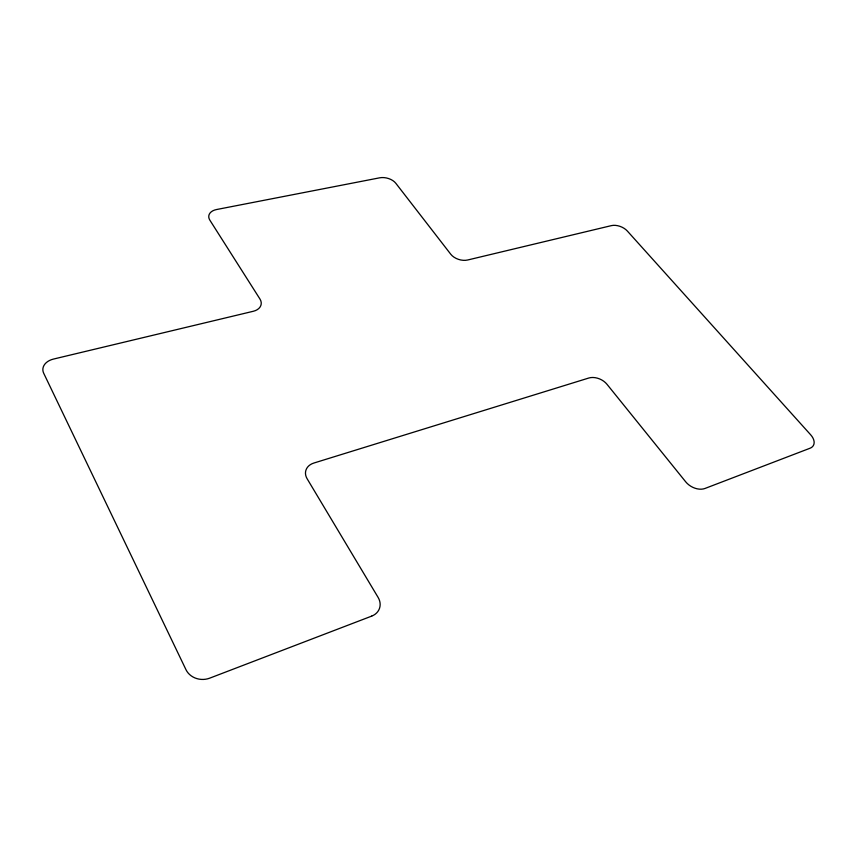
<?xml version="1.0" encoding="UTF-8"?>
<svg xmlns="http://www.w3.org/2000/svg" width="857" height="857" viewBox="0 0 857 857"><rect width="100%" height="100%" fill="white"/><g stroke="black" fill="none" stroke-linecap="round" stroke-linejoin="round"><path stroke-width="1.29" d="M371.681 616.119L209.708 678.155A17.922 15.833 2 0 1 185.98 669.692L43.696 373.234A15.694 11.173 0.6 0 1 53.434 359.083L253.308 311.273A13.937 9.588 9.6 0 0 259.95 299.018L209.858 220.163A13.176 8.463 9.1 0 1 216.553 209.536L379.683 177.817A12.169 7.467 14.6 0 1 395.827 183.291L450.75 254.218A12.609 8.045 17.5 0 0 467.697 259.992L611.384 225.627A11.987 7.145 21.7 0 1 627.324 231.015L810.679 434.81A14.044 8.838 30.6 0 1 810.058 448.222L704.968 488.469A14.633 9.973 29.8 0 1 685.686 481.805L606.97 384.268A13.733 9.277 24.4 0 0 588.791 378.023L313.844 463.048A15.405 11.987 13.6 0 0 307.095 478.699L378.13 597.447A16.604 13.958 19.3 0 1 371.681 616.119"/></g></svg>
